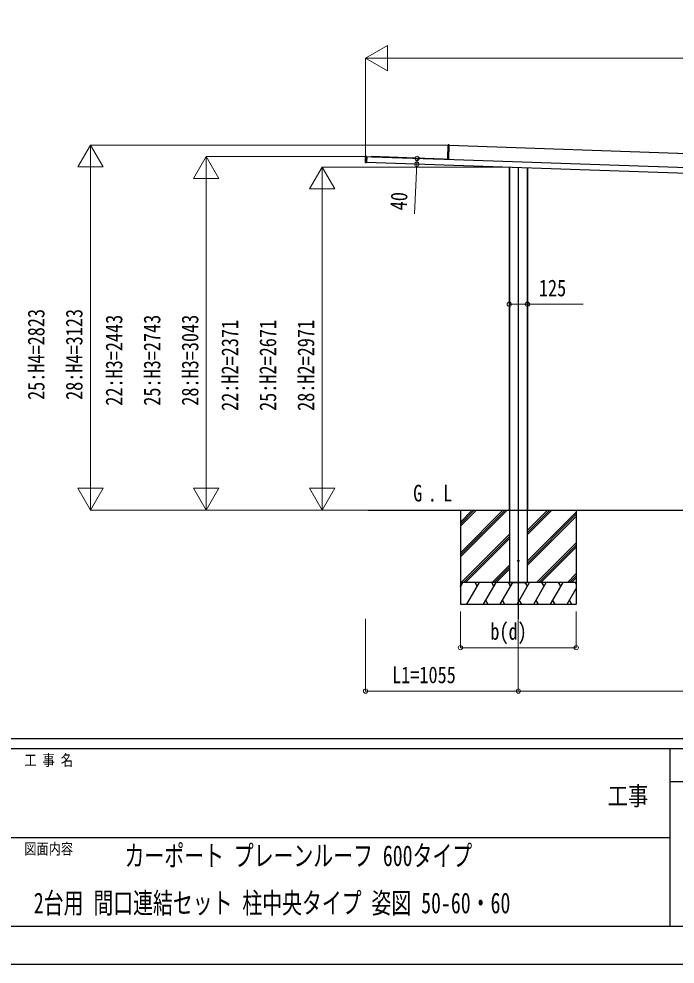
# Model space of a CAD drawing. Units: millimetres, scale not verified. Extents: x -14718 to 14718, y -10396 to 10396.
# Drawn here: x 37 to 4568, y -10394 to -3863 of the extents above; entities that cross this region are included whole.
import ezdxf
from ezdxf.enums import TextEntityAlignment as Align

# ---------------------------------------------------------------- set-up
doc = ezdxf.new("R2010")
doc.units = ezdxf.units.MM
doc.header["$LTSCALE"] = 50
for name, color, linetype in [('0-2_USER1', 3, 'Continuous'), ('0-3_YKK_12', 2, 'Continuous'), ('0-4_YKK_A1', 4, 'Continuous'), ('0-6_YKK_ZWAK', 7, 'Continuous')]:
    doc.layers.add(name, color=color, linetype=linetype)
doc.layers.add('0-5_YKK_D', color=6, linetype='Continuous', lineweight=18)
doc.styles.add('ＭＳ ゴシック', font='')
doc.styles.get('ＭＳ ゴシック').set_extended_font_data('MS Gothic')

msp = doc.modelspace()

# ---------------------------------------------------------------- linework, layer by layer
at = {"layer": '0-3_YKK_12'}
msp.add_line((3485.57, -4888.5), (3485.57, -8007.3), dxfattribs=at)
at = {"layer": '0-4_YKK_A1'}
for p, q in [((3002.68, -4732.59), (2999.46, -4824.68)), ((3002.68, -4732.59), (3002.21, -4732.57)), ((3008.21, -4732.44), (3002.68, -4732.59)), ((3002.69, -4732.09), (3008.23, -4731.95)), ((3004.67, -4833.85), (3008.21, -4732.44)), ((3008.14, -4734.64), (6869.78, -4869.5)), ((3008.23, -4731.95), (3008.21, -4732.44)), ((2429.58, -4855.07), (2431.02, -4814.01)), ((2431.49, -4814.03), (2430.05, -4855.08)), ((2431.49, -4814.03), (2431.02, -4814.01)), ((2439.03, -4813.83), (2431.49, -4814.03)), ((2439.03, -4813.83), (2437.56, -4855.81)), ((7433.65, -4989.25), (2438.99, -4814.83)), ((2469.92, -4815.91), (2469.96, -4814.81)), ((2996.8, -4834.31), (2469.92, -4815.91)), ((2964.66, -4832.09), (2469.96, -4814.81)), ((2474.77, -4816.08), (2474.78, -4815.78)), ((2474.78, -4815.78), (2474.8, -4815.18)), ((2964.62, -4833.19), (2964.66, -4832.09)), ((2969.68, -4833.06), (2969.7, -4832.46)), ((2969.7, -4832.46), (2969.71, -4832.16)), ((2973.67, -4833.5), (2973.69, -4832.8)), ((3004.66, -4833.88), (2973.69, -4832.8)), ((2999.18, -4832.69), (2998.71, -4832.67)), ((2999.46, -4824.68), (2998.99, -4824.66)), ((2999.46, -4824.68), (2999.18, -4832.69)), ((2430.05, -4855.08), (2429.58, -4855.07)), ((2437.54, -4856.3), (2430.03, -4855.58)), ((2430.05, -4855.08), (2437.56, -4855.81)), ((2437.56, -4855.81), (2437.54, -4856.3)), ((7432.25, -5029.22), (2437.6, -4854.81)), ((2969.67, -4833.36), (2969.68, -4833.06)), ((3004.67, -4833.85), (3004.65, -4834.58)), ((3424.27, -4889.26), (3424.27, -7257.3)), ((3424.67, -4889.27), (3424.67, -7757.3)), ((3546.47, -4893.53), (3546.47, -7757.3)), ((3548.07, -4893.58), (3548.07, -7257.3)), ((2448.09, -7257.3), (7946.49, -7257.3)), ((3085.57, -7257.3), (3085.57, -7907.3)), ((3085.57, -7551.27), (3379.55, -7257.3)), ((3085.57, -7565.42), (3393.69, -7257.3)), ((3085.57, -7579.56), (3407.84, -7257.3)), ((3085.57, -7339.14), (3167.42, -7257.3)), ((3085.57, -7353.28), (3181.56, -7257.3)), ((3085.57, -7367.43), (3195.7, -7257.3)), ((3423.37, -7257.3), (3423.97, -7257.3)), ((3546.47, -7257.3), (3546.57, -7257.3)), ((3546.47, -7427.03), (3716.2, -7257.3)), ((3546.47, -7412.89), (3702.06, -7257.3)), ((3546.47, -7398.74), (3687.92, -7257.3)), ((3546.47, -7610.87), (3885.57, -7271.78)), ((3546.47, -7625.02), (3885.57, -7285.92)), ((3546.47, -7639.16), (3885.57, -7300.06)), ((3546.57, -7257.3), (3546.87, -7257.3)), ((3547.77, -7257.3), (3548.07, -7257.3)), ((3885.57, -7257.3), (3885.57, -7907.3)), ((3091.68, -7757.3), (3424.67, -7424.31)), ((3105.82, -7757.3), (3424.67, -7438.45)), ((3119.97, -7757.3), (3424.67, -7452.59)), ((3612.18, -7757.3), (3885.57, -7483.91)), ((3626.32, -7757.3), (3885.57, -7498.05)), ((3640.47, -7757.3), (3885.57, -7512.19)), ((3303.81, -7757.3), (3424.67, -7636.44)), ((3317.96, -7757.3), (3424.67, -7650.58)), ((3332.1, -7757.3), (3424.67, -7664.72)), ((3824.31, -7757.3), (3885.57, -7696.04)), ((3885.57, -7757.3), (3085.57, -7757.3)), ((3085.57, -7786.24), (3102.28, -7757.3)), ((3130.12, -7907.3), (3216.72, -7757.3)), ((3201.72, -7783.28), (3186.72, -7757.3)), ((3245.59, -7907.3), (3332.19, -7757.3)), ((3317.19, -7783.28), (3302.19, -7757.3)), ((3361.06, -7907.3), (3447.66, -7757.3)), ((3432.66, -7783.28), (3417.66, -7757.3)), ((3424.67, -7757.3), (3546.47, -7757.3)), ((3476.53, -7907.3), (3563.13, -7757.3)), ((3548.13, -7783.28), (3533.13, -7757.3)), ((3592, -7907.3), (3678.6, -7757.3)), ((3663.6, -7783.28), (3648.6, -7757.3)), ((3707.47, -7907.3), (3794.07, -7757.3)), ((3779.07, -7783.28), (3764.07, -7757.3)), ((3838.46, -7757.3), (3885.57, -7710.18)), ((3852.6, -7757.3), (3885.57, -7724.32)), ((3885.57, -7767.74), (3879.54, -7757.3)), ((3087.28, -7783.28), (3085.57, -7780.32)), ((3822.94, -7907.3), (3885.57, -7798.81)), ((3260.59, -7881.32), (3275.59, -7907.3)), ((3376.06, -7881.32), (3391.06, -7907.3)), ((3491.53, -7881.32), (3506.53, -7907.3)), ((3607, -7881.32), (3622, -7907.3)), ((3722.47, -7881.32), (3737.47, -7907.3)), ((3837.94, -7881.32), (3852.94, -7907.3)), ((3085.57, -7907.3), (3885.57, -7907.3))]:
    msp.add_line(p, q, dxfattribs=at)
for points in [[(2998.71, -4832.67), (2998.99, -4824.66), (3002.21, -4732.57)], [(2431.5, -4813.53), (2439.04, -4813.33), (2439.03, -4813.83)], [(2474.8, -4815.18), (2474.81, -4814.88), (2969.71, -4832.16)], [(2973.69, -4832.8), (2973.71, -4832.3), (2998.39, -4833.16)], [(3423.07, -4889.22), (3423.07, -7257.3), (3423.37, -7257.3)], [(3546.87, -4893.54), (3546.87, -7257.3), (3547.17, -7257.3), (3547.77, -7257.3)], [(3423.97, -7257.3), (3424.27, -7257.3), (3424.57, -7257.3), (3424.67, -7257.3)]]:
    msp.add_lwpolyline(points, dxfattribs=at)
msp.add_circle((3485.57, -7607.3), 5, dxfattribs=at)
for centre, radius, start, end in [((3002.71, -4732.59), 0.5, 91.5, 178), ((3004.74, -4732.41), 2.07, 171.06854, 184.93146), ((2431.52, -4814.03), 0.5, 91.5, 178), ((2433.55, -4813.85), 2.07, 171.06854, 184.93146), ((2998.21, -4832.66), 0.5, 268, 358), ((2998.18, -4832.66), 1, 337.89786, 358), ((2430.08, -4855.08), 0.5, 178, 264.5), ((2432.09, -4855.4), 2.07, 171.06854, 184.93146), ((2998.21, -4832.39), 0.765, 269.05171, 301.0406), ((2998.39, -4832.92), 0.242, 269.80053, 328.78296), ((3001.28, -4817.9), 15.54, 259.3054, 261.87346), ((2998.91, -4834.87), 1.85, 83.82294, 99.58333), ((2995.94, -4832.81), 3.17, 351.51431, 355.97407), ((3004.63, -4833.85), 0.046, 321.12762, 0.80407)]:
    msp.add_arc(centre, radius, start, end, dxfattribs=at)
for centre, ratio, start_param in [((2991.59, -4833.43), 0.038227, 0), ((2991.61, -4833.43), 0.061163, 0.0374041)]:
    msp.add_ellipse(centre, major_axis=(13.07, -0.46), ratio=ratio, start_param=start_param, end_param=0.962078, dxfattribs=at)
at = {"layer": '0-5_YKK_D', "color": 1}
for p, q in [((2430.62, -4134.54), (2582.17, -4047.04)), ((2582.17, -4222.04), (2582.17, -4047.04)), ((2430.62, -4853.08), (2430.62, -4133.54)), ((2430.62, -4134.54), (2582.17, -4222.04)), ((2430.62, -4134.54), (2733.73, -4134.54)), ((2605.62, -4134.54), (7265.63, -4134.54)), ((530.62, -4734.54), (443.12, -4886.09)), ((3004.14, -4734.54), (529.62, -4734.54)), ((530.62, -4734.54), (618.12, -4886.09)), ((530.62, -4734.54), (530.62, -5037.65)), ((1330.62, -4814.6), (1243.12, -4966.16)), ((2431.5, -4814.6), (1329.62, -4814.6)), ((1330.62, -4814.6), (1418.12, -4966.16)), ((1330.62, -4814.6), (1330.62, -5117.71)), ((443.12, -4886.09), (618.12, -4886.09)), ((2130.62, -4886.27), (2043.12, -5037.82)), ((3423.67, -4886.27), (2129.62, -4886.27)), ((2130.62, -4886.27), (2218.12, -5037.82)), ((2130.62, -4886.27), (2130.62, -5189.38)), ((530.62, -4909.54), (530.62, -7082.3)), ((1243.12, -4966.16), (1418.12, -4966.16)), ((1330.62, -4989.6), (1330.62, -7082.3)), ((2043.12, -5037.82), (2218.12, -5037.82)), ((2130.62, -5061.27), (2130.62, -7082.3)), ((530.62, -7257.3), (530.62, -6954.19)), ((1330.62, -7257.3), (1330.62, -6954.19)), ((2130.62, -7257.3), (2130.62, -6954.19)), ((530.62, -7257.3), (443.12, -7105.74)), ((618.12, -7105.74), (443.12, -7105.74)), ((530.62, -7257.3), (618.12, -7105.74)), ((1330.62, -7257.3), (1243.12, -7105.74)), ((1418.12, -7105.74), (1243.12, -7105.74)), ((1330.62, -7257.3), (1418.12, -7105.74)), ((2130.62, -7257.3), (2043.12, -7105.74)), ((2218.12, -7105.74), (2043.12, -7105.74)), ((2130.62, -7257.3), (2218.12, -7105.74)), ((2447.09, -7257.3), (529.62, -7257.3)), ((2447.09, -7257.3), (1329.62, -7257.3)), ((2447.09, -7257.3), (2129.62, -7257.3))]:
    msp.add_line(p, q, dxfattribs=at)
at = {"layer": '0-5_YKK_D'}
for p, q in [((3085.57, -7957.3), (3085.57, -8208.46)), ((3885.57, -7957.3), (3885.57, -8208.46)), ((2430.62, -8007.8), (2430.62, -8508.46)), ((3485.57, -8008.3), (3485.57, -8508.46)), ((3485.57, -8008.3), (3485.57, -8508.46)), ((3085.57, -8207.46), (3885.57, -8207.46)), ((2430.62, -8507.46), (3485.57, -8507.46)), ((3485.57, -8507.46), (6385.37, -8507.46))]:
    msp.add_line(p, q, dxfattribs=at)
for points in [[(2786.65, -4826.97), (2784.74, -4866.93), (2768.31, -5210.34)], [(3423.07, -5834.28), (3548.07, -5834.28), (3933.17, -5834.28)]]:
    msp.add_lwpolyline(points, dxfattribs=at)
for centre in [(2786.65, -4826.97), (2784.74, -4866.93), (3423.07, -5834.28), (3548.07, -5834.28), (3085.57, -8207.46), (3885.57, -8207.46), (2430.62, -8507.46), (3485.57, -8507.46), (3485.57, -8507.46)]:
    msp.add_circle(centre, 14.88, dxfattribs=at)
at = {"layer": '0-6_YKK_ZWAK'}
for p, q in [((13632.57, -8836.3), (-13667.43, -8836.3)), ((4532.57, -8906.3), (-17.43, -8906.3)), ((6947.57, -9133.8), (4532.57, -9133.8)), ((-17.43, -9518.8), (4532.57, -9518.8)), ((-17.43, -10131.3), (4532.57, -10131.3)), ((4532.57, -10131.3), (6947.57, -10131.3))]:
    msp.add_line(p, q, dxfattribs=at)
msp.add_lwpolyline([(-14717.5, -10393.8), (14717.5, -10393.8), (14717.5, 10396.2), (-14717.5, 10396.2)], close=True, dxfattribs=at)
msp.add_lwpolyline([(6947.57, -8906.3), (4532.57, -8906.3), (4532.57, -10131.3)], dxfattribs=at)

# ---------------------------------------------------------------- texts
at = {"layer": '0-2_USER1', "style": 'ＭＳ ゴシック'}
for s, height, width, p in [('G', 115.5, 0.8, (2759.45, -7231.99)), ('L', 115.5, 0.8, (2966.32, -7231.99)), ('.', 115.5, 0.8, (2860.25, -7231.99)), ('カーポート プレーンルーフ 600タイプ', 143.7, 0.7, (766.66, -9759.72)), (' 2台用 間口連結セット 柱中央タイプ 姿図 50-60・60', 143.7, 0.7, (71.52, -10086.38))]:
    msp.add_text(s, height=height, dxfattribs=dict(at, width=width)).set_placement(p, align=Align.BOTTOM_LEFT)
at = {"layer": '0-5_YKK_D', "style": 'ＭＳ ゴシック', "width": 0.8}
msp.add_text('40', height=115.5, rotation=87.262, dxfattribs=at).set_placement((2749.29, -5189.4), align=Align.BOTTOM_LEFT)
for s, p in [('125', (3627.57, -5814.28)), ('b(d)', (3292.37, -8187.46)), ('L1=1055', (2613.7, -8487.46))]:
    msp.add_text(s, height=115.5, dxfattribs=at).set_placement(p, align=Align.BOTTOM_LEFT)
at = {"layer": '0-5_YKK_D', "color": 1, "style": 'ＭＳ ゴシック', "width": 0.8}
for s, p in [('25:H4=2823', (248.12, -6495.72)), ('28:H4=3123', (510.62, -6495.72)), ('22:H3=2443', (785.62, -6535.75)), ('25:H3=2743', (1048.12, -6535.75)), ('28:H3=3043', (1310.62, -6535.75)), ('22:H2=2371', (1585.62, -6571.58)), ('25:H2=2671', (1848.12, -6571.58)), ('28:H2=2971', (2110.62, -6571.58))]:
    msp.add_text(s, height=115.5, rotation=90, dxfattribs=at).set_placement(p, align=Align.BOTTOM_LEFT)
at = {"layer": '0-6_YKK_ZWAK', "style": 'ＭＳ ゴシック', "width": 0.8}
for s, height, p in [('工 事 名', 76.98, (74.44, -9046.3)), ('工事', 128.3, (4103.17, -9334.93)), ('図面内容', 76.98, (74.44, -9658.8))]:
    msp.add_text(s, height=height, dxfattribs=at).set_placement(p, align=Align.BOTTOM_LEFT)

doc.saveas('drawing.dxf')
